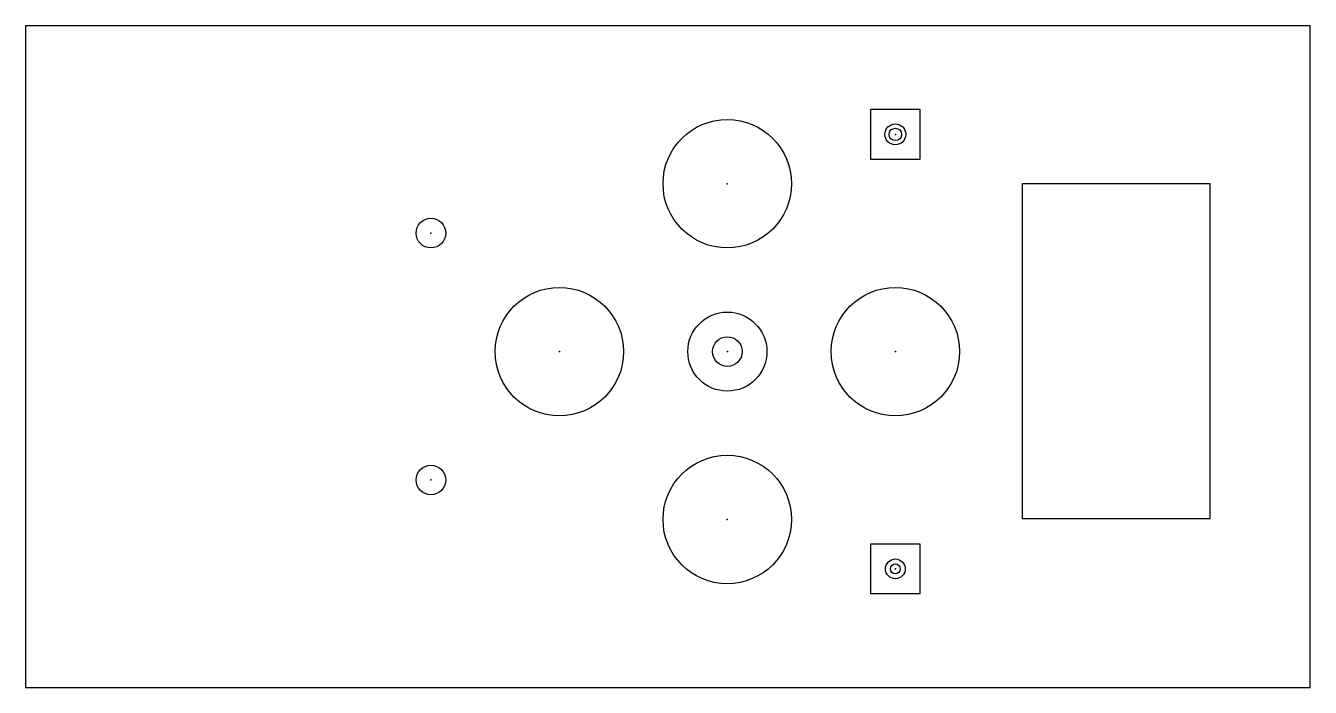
# Model space of a CAD drawing. Header units: millimetres. Extents: x -315 to 59, y -325 to 33.
# Drawn here: x -70.9 to 59.1, y -34.2 to 32.8 of the extents above; entities outside this region: 1.
import ezdxf

# ---------------------------------------------------------------- set-up
doc = ezdxf.new("R2010")
doc.units = ezdxf.units.MM
doc.header["$MEASUREMENT"] = 0
doc.layers.add('230216 OnStep SHC 合体\u3000ESP32 1.3inch\u3000新 v1__0-0_', color=7, linetype='Continuous')

msp = doc.modelspace()

# ---------------------------------------------------------------- linework, layer by layer
at = {"layer": '230216 OnStep SHC 合体\u3000ESP32 1.3inch\u3000新 v1__0-0_'}
for p, q in [((-70.94, 32.84), (-70.94, -34.16)), ((59.06, 32.84), (-70.94, 32.84)), ((59.06, -34.16), (59.06, 32.84)), ((14.57, 24.34), (14.57, 19.34)), ((19.57, 24.34), (14.57, 24.34)), ((19.57, 19.34), (19.57, 24.34)), ((14.57, 19.34), (19.57, 19.34)), ((48.92, 16.84), (29.92, 16.84)), ((29.92, 16.84), (29.92, -17.07)), ((48.92, -17.07), (48.92, 16.84)), ((29.92, -17.07), (48.92, -17.07)), ((14.57, -19.66), (14.57, -24.66)), ((19.57, -19.66), (14.57, -19.66)), ((19.57, -24.66), (19.57, -19.66)), ((14.57, -24.66), (19.57, -24.66)), ((-70.94, -34.16), (59.06, -34.16))]:
    msp.add_line(p, q, dxfattribs=at)
for centre, radius in [((0.06, 16.84), 6.5), ((17.07, 21.84), 1.06), ((17.07, 21.84), 0.624), ((-29.93, 11.84), 1.5), ((-16.93, -0.16), 6.5), ((17.07, -0.16), 6.5), ((0.07, -0.16), 4), ((0.07, -0.16), 1.5), ((-29.93, -13.16), 1.5), ((0.06, -17.16), 6.5), ((17.07, -22.16), 1), ((17.07, -22.16), 0.5)]:
    msp.add_circle(centre, radius, dxfattribs=at)
for p in [(17.07, 21.84), (0.06, 16.84), (-29.93, 11.84), (-16.93, -0.16), (0.07, -0.16), (17.07, -0.16), (-29.93, -13.16), (0.06, -17.16), (17.07, -22.16), (-314.65, -325)]:
    msp.add_point(p, dxfattribs=at)

doc.saveas('drawing.dxf')
